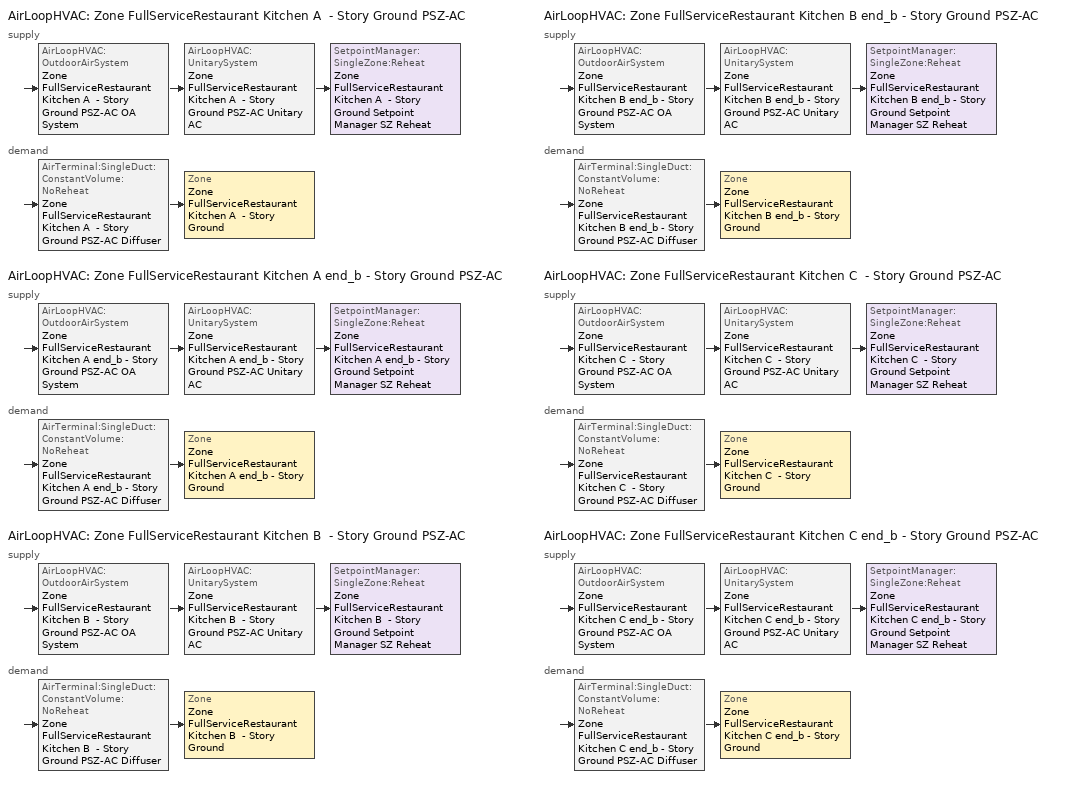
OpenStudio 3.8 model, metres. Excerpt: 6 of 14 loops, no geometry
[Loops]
AirLoopHVAC 'Zone FullServiceRestaurant Kitchen A  - Story Ground PSZ-AC'
 supply: AirLoopHVAC:OutdoorAirSystem 'Zone FullServiceRestaurant Kitchen A  - Story Ground PSZ-AC OA System' > AirLoopHVAC:UnitarySystem 'Zone FullServiceRestaurant Kitchen A  - Story Ground PSZ-AC Unitary AC' > SetpointManager:SingleZone:Reheat 'Zone FullServiceRestaurant Kitchen A  - Story Ground Setpoint Manager SZ Reheat'
 demand: AirTerminal:SingleDuct:ConstantVolume:NoReheat 'Zone FullServiceRestaurant Kitchen A  - Story Ground PSZ-AC Diffuser' > Zone 'Zone FullServiceRestaurant Kitchen A  - Story Ground'
AirLoopHVAC 'Zone FullServiceRestaurant Kitchen A end_b - Story Ground PSZ-AC'
 supply: AirLoopHVAC:OutdoorAirSystem 'Zone FullServiceRestaurant Kitchen A end_b - Story Ground PSZ-AC OA System' > AirLoopHVAC:UnitarySystem 'Zone FullServiceRestaurant Kitchen A end_b - Story Ground PSZ-AC Unitary AC' > SetpointManager:SingleZone:Reheat 'Zone FullServiceRestaurant Kitchen A end_b - Story Ground Setpoint Manager SZ Reheat'
 demand: AirTerminal:SingleDuct:ConstantVolume:NoReheat 'Zone FullServiceRestaurant Kitchen A end_b - Story Ground PSZ-AC Diffuser' > Zone 'Zone FullServiceRestaurant Kitchen A end_b - Story Ground'
AirLoopHVAC 'Zone FullServiceRestaurant Kitchen B  - Story Ground PSZ-AC'
 supply: AirLoopHVAC:OutdoorAirSystem 'Zone FullServiceRestaurant Kitchen B  - Story Ground PSZ-AC OA System' > AirLoopHVAC:UnitarySystem 'Zone FullServiceRestaurant Kitchen B  - Story Ground PSZ-AC Unitary AC' > SetpointManager:SingleZone:Reheat 'Zone FullServiceRestaurant Kitchen B  - Story Ground Setpoint Manager SZ Reheat'
 demand: AirTerminal:SingleDuct:ConstantVolume:NoReheat 'Zone FullServiceRestaurant Kitchen B  - Story Ground PSZ-AC Diffuser' > Zone 'Zone FullServiceRestaurant Kitchen B  - Story Ground'
AirLoopHVAC 'Zone FullServiceRestaurant Kitchen B end_b - Story Ground PSZ-AC'
 supply: AirLoopHVAC:OutdoorAirSystem 'Zone FullServiceRestaurant Kitchen B end_b - Story Ground PSZ-AC OA System' > AirLoopHVAC:UnitarySystem 'Zone FullServiceRestaurant Kitchen B end_b - Story Ground PSZ-AC Unitary AC' > SetpointManager:SingleZone:Reheat 'Zone FullServiceRestaurant Kitchen B end_b - Story Ground Setpoint Manager SZ Reheat'
 demand: AirTerminal:SingleDuct:ConstantVolume:NoReheat 'Zone FullServiceRestaurant Kitchen B end_b - Story Ground PSZ-AC Diffuser' > Zone 'Zone FullServiceRestaurant Kitchen B end_b - Story Ground'
AirLoopHVAC 'Zone FullServiceRestaurant Kitchen C  - Story Ground PSZ-AC'
 supply: AirLoopHVAC:OutdoorAirSystem 'Zone FullServiceRestaurant Kitchen C  - Story Ground PSZ-AC OA System' > AirLoopHVAC:UnitarySystem 'Zone FullServiceRestaurant Kitchen C  - Story Ground PSZ-AC Unitary AC' > SetpointManager:SingleZone:Reheat 'Zone FullServiceRestaurant Kitchen C  - Story Ground Setpoint Manager SZ Reheat'
 demand: AirTerminal:SingleDuct:ConstantVolume:NoReheat 'Zone FullServiceRestaurant Kitchen C  - Story Ground PSZ-AC Diffuser' > Zone 'Zone FullServiceRestaurant Kitchen C  - Story Ground'
AirLoopHVAC 'Zone FullServiceRestaurant Kitchen C end_b - Story Ground PSZ-AC'
 supply: AirLoopHVAC:OutdoorAirSystem 'Zone FullServiceRestaurant Kitchen C end_b - Story Ground PSZ-AC OA System' > AirLoopHVAC:UnitarySystem 'Zone FullServiceRestaurant Kitchen C end_b - Story Ground PSZ-AC Unitary AC' > SetpointManager:SingleZone:Reheat 'Zone FullServiceRestaurant Kitchen C end_b - Story Ground Setpoint Manager SZ Reheat'
 demand: AirTerminal:SingleDuct:ConstantVolume:NoReheat 'Zone FullServiceRestaurant Kitchen C end_b - Story Ground PSZ-AC Diffuser' > Zone 'Zone FullServiceRestaurant Kitchen C end_b - Story Ground'
[SizingPeriod:DesignDay] Daily Dry-Bulb Temperature Range {deltaC}=11.9; Barometric Pressure {Pa}=96035; Wind Speed {m/s}=4.6; Wind Direction {deg}=250; Rain Indicator=No; Snow Indicator=No; Day of Month=21; Day Type=SummerDesignDay; Daylight Saving Time Indicator=No; Humidity Condition Type=Wetbulb; Dry-Bulb Temperature Range Modifier Type=DefaultMultipliers; Solar Model Indicator=ASHRAETau; ASHRAE Clear Sky Optical Depth for Diffuse Irradiance=2.479
Name | Maximum Dry-Bulb Temperature {C} | Month | Wetbulb or DewPoint at Maximum Dry-Bulb {C} | ASHRAE Clear Sky Optical Depth for Beam Irradiance
Phoenix Deer Valley October .4% Condns DB=>MCWB 1 | 37.2 | 10 | 18.5 | 0.337
Phoenix Deer Valley September .4% Condns DB=>MCWB 1 | 41.1 | 9 | 20.5 | 0.348
[Sizing:Zone] Zone Cooling Design Supply Air Temperature Input Method=SupplyAirTemperature; Zone Cooling Design Supply Air Temperature {C}=12.7778; Zone Cooling Design Supply Air Temperature Difference {deltaC}=11.11; Zone Heating Design Supply Air Temperature Input Method=SupplyAirTemperature; Zone Heating Design Supply Air Temperature {C}=50; Zone Heating Design Supply Air Temperature Difference {deltaC}=11.11; Zone Cooling Design Supply Air Humidity Ratio {kg-H2O/kg-air}=0.0085; Zone Heating Design Supply Air Humidity Ratio {kg-H2O/kg-air}=0.008; Cooling Design Air Flow Method=DesignDay; Heating Design Air Flow Method=DesignDay; Account for Dedicated Outdoor Air System=No; Dedicated Outdoor Air System Control Strategy=NeutralSupplyAir; Dedicated Outdoor Air Low Setpoint Temperature for Design {C}=autosize; Dedicated Outdoor Air High Setpoint Temperature for Design {C}=autosize; Zone Load Sizing Method=Sensible Load Only No Latent Load; Zone Latent Cooling Design Supply Air Humidity Ratio Input Method=HumidityRatioDifference; Zone Cooling Design Supply Air Humidity Ratio Difference {kgWater/kgDryAir}=0.005; Zone Latent Heating Design Supply Air Humidity Ratio Input Method=HumidityRatioDifference; Zone Humidification Design Supply Air Humidity Ratio Difference {kgWater/kgDryAir}=0.005
Zone FullServiceRestaurant Kitchen A  - Story Ground; Zone FullServiceRestaurant Kitchen B  - Story Ground; Zone FullServiceRestaurant Kitchen C  - Story Ground; Zone FullServiceRestaurant Kitchen A end_b - Story Ground; Zone FullServiceRestaurant Kitchen B end_b - Story Ground; Zone FullServiceRestaurant Kitchen C end_b - Story Ground
[Zone equipment]
Zone FullServiceRestaurant Kitchen A  - Story Ground: Zone FullServiceRestaurant Kitchen A  - Story Ground Exhaust Fan, Zone FullServiceRestaurant Kitchen A  - Story Ground PSZ-AC Diffuser
Zone FullServiceRestaurant Kitchen B  - Story Ground: Zone FullServiceRestaurant Kitchen B  - Story Ground Exhaust Fan, Zone FullServiceRestaurant Kitchen B  - Story Ground PSZ-AC Diffuser
Zone FullServiceRestaurant Kitchen C  - Story Ground: Zone FullServiceRestaurant Kitchen C  - Story Ground Exhaust Fan, Zone FullServiceRestaurant Kitchen C  - Story Ground PSZ-AC Diffuser
Zone FullServiceRestaurant Kitchen A end_b - Story Ground: Zone FullServiceRestaurant Kitchen A end_b - Story Ground Exhaust Fan, Zone FullServiceRestaurant Kitchen A end_b - Story Ground PSZ-AC Diffuser
Zone FullServiceRestaurant Kitchen B end_b - Story Ground: Zone FullServiceRestaurant Kitchen B end_b - Story Ground Exhaust Fan, Zone FullServiceRestaurant Kitchen B end_b - Story Ground PSZ-AC Diffuser
Zone FullServiceRestaurant Kitchen C end_b - Story Ground: Zone FullServiceRestaurant Kitchen C end_b - Story Ground Exhaust Fan, Zone FullServiceRestaurant Kitchen C end_b - Story Ground PSZ-AC Diffuser
[Fan:ZoneExhaust] Availability Schedule=RestaurantSitDown Kitchen_Exhaust_SCH; Fan Total Efficiency=0.0660786; Pressure Rise {Pa}=124.544; Flow Fraction Schedule=RestaurantSitDown Kitchen_Exhaust_SCH; System Availability Manager Coupling Mode=Decoupled
Name | Maximum Flow Rate {m3/s} | Balanced Exhaust Fraction Schedule
Zone FullServiceRestaurant Kitchen A  - Story Ground Exhaust Fan; Zone FullServiceRestaurant Kitchen C  - Story Ground Exhaust Fan | 0.104501 | RestaurantSitDown Kitchen Exhaust Fan Balanced Exhaust Fraction Schedule
Zone FullServiceRestaurant Kitchen A end_b - Story Ground Exhaust Fan; Zone FullServiceRestaurant Kitchen C end_b - Story Ground Exhaust Fan | 0.0743317
Zone FullServiceRestaurant Kitchen B  - Story Ground Exhaust Fan | 0.712608 | RestaurantSitDown Kitchen Exhaust Fan Balanced Exhaust Fraction Schedule
Zone FullServiceRestaurant Kitchen B end_b - Story Ground Exhaust Fan | 0.506881
[EnergyManagementSystem:Program]
DamperStuckOverride_2: IF (DayOfYear >= 213) && (DayOfYear < 244); SET sch_fraction_oa_min_ems_Zone_FullServiceRestaurant_Dining_B_end_a___Story_Ground_PSZ_AC_OA_System_Controller = 0.0; SET sch_fraction_oa_max_ems_Zone_FullServiceRestaurant_Dining_B_end_a___Story_Ground_PSZ_AC_OA_System_Controller = 0.0; ELSE; SET sch_fraction_oa_min_ems_Zone_FullServiceRestaurant_Dining_B_end_a___Story_Ground_PSZ_AC_OA_System_Controller = Null; SET sch_fraction_oa_max_ems_Zone_FullServiceRestaurant_Dining_B_end_a___Story_Ground_PSZ_AC_OA_System_Controller = Null; ENDIF
DamperStuckOverride_3: IF (DayOfYear >= 213) && (DayOfYear < 244); SET sch_fraction_oa_min_ems_Zone_FullServiceRestaurant_Dining_B____Story_Ground_PSZ_AC_OA_System_Controller = 0.0; SET sch_fraction_oa_max_ems_Zone_FullServiceRestaurant_Dining_B____Story_Ground_PSZ_AC_OA_System_Controller = 0.0; ELSE; SET sch_fraction_oa_min_ems_Zone_FullServiceRestaurant_Dining_B____Story_Ground_PSZ_AC_OA_System_Controller = Null; SET sch_fraction_oa_max_ems_Zone_FullServiceRestaurant_Dining_B____Story_Ground_PSZ_AC_OA_System_Controller = Null; ENDIF
[EnergyManagementSystem:ProgramCallingManager]
Mains_Water_Prg_Mgr: BeginTimestepBeforePredictor; Mains_Water_Prg
DamperStuckOverrideCallMngr: AfterPredictorBeforeHVACManagers; DamperStuckOverride
DamperStuckOverrideCallMngr 1: AfterPredictorBeforeHVACManagers; DamperStuckOverride_1
DamperStuckOverrideCallMngr 2: AfterPredictorBeforeHVACManagers; DamperStuckOverride_2
DamperStuckOverrideCallMngr 3: AfterPredictorBeforeHVACManagers; DamperStuckOverride_3
[Refrigeration:WalkIn] Availability Schedule=Always On Discrete; Rated Total Heating Power {W}=0; Rated Circulation Fan Power {W}=0; Lighting Schedule=Always On; Defrost Control Type=TimeSchedule; Temperature Termination Defrost Fraction to Ice=0.7; Insulated Floor U-Value {W/m2-K}=0.207
Name | Rated Coil Cooling Capacity {W} | Operating Temperature {C} | Rated Cooling Source Temperature {C} | Rated Cooling Coil Fan Power {W} | Rated Total Lighting Power {W} | Defrost Type | Defrost Schedule | Defrost Drip-Down Schedule | Defrost Power {W} | Insulated Floor Surface Area {m2} | WalkIn Zone Boundary 1
Full Service Restaurant Cooler | 2256.65 | 2 | -3.88889 | 200 | 100 | OffCycle | Refrigeration Defrost Schedule | Refrigeration Dripdown Schedule | 0 | 9.290304 | Refrigeration Walk In Zone Boundary 1
Full Service Restaurant Freezer | 1670.51 | -23 | -28.3333 | 180 | 80 | Electric | Refrigeration Defrost Schedule 1 | Refrigeration Dripdown Schedule 1 | 2000 | 7.43224 | Refrigeration Walk In Zone Boundary 2
[Refrigeration:WalkIn:ZoneBoundary] Zone=Zone FullServiceRestaurant Kitchen B  - Story Ground; Total Insulated Surface Area Facing Zone {m2}=43.4; Insulated Surface U-Value Facing Zone {W/m2-K}=0.235; Area of Stocking Doors Facing Zone {m2}=2; Height of Stocking Doors Facing Zone {m}=2; Stocking Door Opening Schedule Name Facing Zone=door_wi_sched; Stocking Door Opening Protection Type Facing Zone=None
Refrigeration Walk In Zone Boundary 1; Refrigeration Walk In Zone Boundary 2
[Refrigeration:System] Minimum Condensing Temperature {C}=21; Refrigeration System Working Fluid Type=R404a; Suction Temperature Control Type=ConstantSuctionTemperature
Name | Refrigeration Condenser
Medium Temperature | Refrigeration Condenser Air Cooled 1
Low Temperature | Refrigeration Condenser Air Cooled 2
[Refrigeration:Compressor] Rated Return Gas Temperature {C}=18.3; Rated Subcooling {deltaC}=0
Name | Refrigeration Compressor Power Curve | Refrigeration Compressor Capacity Curve
Refrigeration Compressor 1 | MT_compressor_power_smallandold | MT_compressor_capacity_smallandold
Refrigeration Compressor 2 | LT_compressor_power_smallandold | LT_compressor_capacity_smallandold
[Refrigeration:Condenser:AirCooled] Rated Subcooling Temperature Difference {deltaC}=0; Condenser Fan Speed Control Type=VariableSpeed; Minimum Fan Air Flow Ratio=0
Name | Rated Effective Total Heat Rejection Rate Curve | Rated Fan Power {W}
Refrigeration Condenser Air Cooled 1 | Condenser Heat Rejection Function of Temperature | 96.7135
Refrigeration Condenser Air Cooled 2 | Condenser Heat Rejection Function of Temperature 1 | 71.5931
[AirLoopHVAC] Design Return Air Flow Fraction of Supply Air Flow=1
Name | Availability Schedule | Design Supply Air Flow Rate {m3/s}
Zone FullServiceRestaurant Kitchen A  - Story Ground PSZ-AC | Zone FullServiceRestaurant Kitchen A  - Story Ground PSZ-AC_constant_night_fan_schedule | 0.534938
Zone FullServiceRestaurant Kitchen A end_b - Story Ground PSZ-AC | Zone FullServiceRestaurant Kitchen A end_b - Story Ground PSZ-AC_constant_night_fan_schedule | 0.489282
Zone FullServiceRestaurant Kitchen B  - Story Ground PSZ-AC | Zone FullServiceRestaurant Kitchen B  - Story Ground PSZ-AC_constant_night_fan_schedule | 1.03314
Zone FullServiceRestaurant Kitchen B end_b - Story Ground PSZ-AC | Zone FullServiceRestaurant Kitchen B end_b - Story Ground PSZ-AC_constant_night_fan_schedule | 1.25524
Zone FullServiceRestaurant Kitchen C  - Story Ground PSZ-AC | Zone FullServiceRestaurant Kitchen C  - Story Ground PSZ-AC_constant_night_fan_schedule | 0.552336
Zone FullServiceRestaurant Kitchen C end_b - Story Ground PSZ-AC | Zone FullServiceRestaurant Kitchen C end_b - Story Ground PSZ-AC_constant_night_fan_schedule | 0.511105
[Sizing:System] Type of Load to Size On=Sensible; Central Heating Maximum System Air Flow Ratio=1; Preheat Design Temperature {C}=7.22222; Preheat Design Humidity Ratio {kg-H2O/kg-Air}=0.008; Precool Design Temperature {C}=12.7778; Precool Design Humidity Ratio {kg-H2O/kg-Air}=0.008; Central Cooling Design Supply Air Temperature {C}=12.7778; Central Heating Design Supply Air Temperature {C}=50; Sizing Option=Coincident; 100% Outdoor Air in Cooling=No; 100% Outdoor Air in Heating=No; Central Cooling Design Supply Air Humidity Ratio {kg-H2O/kg-Air}=0.0085; Central Heating Design Supply Air Humidity Ratio {kg-H2O/kg-Air}=0.008; Cooling Design Air Flow Method=DesignDay; Heating Design Air Flow Method=DesignDay; System Outdoor Air Method=ZoneSum; Zone Maximum Outdoor Air Fraction=1; Cooling Supply Air Flow Rate Per Floor Area {m3/s-m2}=0.00996765; Cooling Fraction of Autosized Cooling Supply Air Flow Rate=1; Cooling Supply Air Flow Rate Per Unit Cooling Capacity {m3/s-W}=3.94755e-05; Heating Supply Air Flow Rate Per Floor Area {m3/s-m2}=0.00996765; Heating Fraction of Autosized Heating Supply Air Flow Rate=1; Heating Fraction of Autosized Cooling Supply Air Flow Rate=1; Heating Supply Air Flow Rate Per Unit Heating Capacity {m3/s-W}=3.15882e-05; Cooling Design Capacity Method=CoolingDesignCapacity; Cooling Design Capacity Per Floor Area {W/m2}=234.7; Fraction of Autosized Cooling Design Capacity=1; Heating Design Capacity Method=HeatingDesignCapacity; Heating Design Capacity Per Floor Area {W/m2}=157; Fraction of Autosized Heating Design Capacity=1; Central Cooling Capacity Control Method=OnOff; Occupant Diversity=1
Name | Design Outdoor Air Flow Rate {m3/s} | Cooling Design Capacity {W} | Heating Design Capacity {W}
Zone FullServiceRestaurant Kitchen A  - Story Ground PSZ-AC | 0.534938 | 6995.12 | 3798.52
Zone FullServiceRestaurant Kitchen A end_b - Story Ground PSZ-AC | 0.489282 | 6104.18 | 2701.9
Zone FullServiceRestaurant Kitchen B  - Story Ground PSZ-AC | 1.03314 | 20554.07 | 25902.78
Zone FullServiceRestaurant Kitchen B end_b - Story Ground PSZ-AC | 1.25524 | 20993.3 | 18424.74
Zone FullServiceRestaurant Kitchen C  - Story Ground PSZ-AC | 0.552336 | 7142.07 | 3798.52
Zone FullServiceRestaurant Kitchen C end_b - Story Ground PSZ-AC | 0.511105 | 6282.14 | 2701.9
[SetpointManager:SingleZone:Reheat] Minimum Supply Air Temperature {C}=12.7778; Maximum Supply Air Temperature {C}=50
Name | Control Zone | Setpoint Node or NodeList
Zone FullServiceRestaurant Kitchen A  - Story Ground Setpoint Manager SZ Reheat | Zone FullServiceRestaurant Kitchen A  - Story Ground | Zone FullServiceRestaurant Kitchen A  - Story Ground PSZ-AC Supply Outlet Node
Zone FullServiceRestaurant Kitchen A end_b - Story Ground Setpoint Manager SZ Reheat | Zone FullServiceRestaurant Kitchen A end_b - Story Ground | Zone FullServiceRestaurant Kitchen A end_b - Story Ground PSZ-AC Supply Outlet Node
Zone FullServiceRestaurant Kitchen B  - Story Ground Setpoint Manager SZ Reheat | Zone FullServiceRestaurant Kitchen B  - Story Ground | Zone FullServiceRestaurant Kitchen B  - Story Ground PSZ-AC Supply Outlet Node
Zone FullServiceRestaurant Kitchen B end_b - Story Ground Setpoint Manager SZ Reheat | Zone FullServiceRestaurant Kitchen B end_b - Story Ground | Zone FullServiceRestaurant Kitchen B end_b - Story Ground PSZ-AC Supply Outlet Node
Zone FullServiceRestaurant Kitchen C  - Story Ground Setpoint Manager SZ Reheat | Zone FullServiceRestaurant Kitchen C  - Story Ground | Zone FullServiceRestaurant Kitchen C  - Story Ground PSZ-AC Supply Outlet Node
Zone FullServiceRestaurant Kitchen C end_b - Story Ground Setpoint Manager SZ Reheat | Zone FullServiceRestaurant Kitchen C end_b - Story Ground | Zone FullServiceRestaurant Kitchen C end_b - Story Ground PSZ-AC Supply Outlet Node
[Coil:Heating:Electric] Efficiency=1
Name | Availability Schedule | Nominal Capacity {W}
Zone FullServiceRestaurant Kitchen A  - Story Ground PSZ-AC Electric Htg Coil | Always On Discrete | 19791
Zone FullServiceRestaurant Kitchen A  - Story Ground PSZ-AC No Heat; Zone FullServiceRestaurant Kitchen A end_b - Story Ground PSZ-AC No Heat; Zone FullServiceRestaurant Kitchen B  - Story Ground PSZ-AC No Heat; Zone FullServiceRestaurant Kitchen B end_b - Story Ground PSZ-AC No Heat; Zone FullServiceRestaurant Kitchen C  - Story Ground PSZ-AC No Heat; Zone FullServiceRestaurant Kitchen C end_b - Story Ground PSZ-AC No Heat | Always Off Discrete | 0
Zone FullServiceRestaurant Kitchen A end_b - Story Ground PSZ-AC Electric Htg Coil | Always On Discrete | 17820.4
Zone FullServiceRestaurant Kitchen B  - Story Ground PSZ-AC Electric Htg Coil | Always On Discrete | 44988.8
Zone FullServiceRestaurant Kitchen B end_b - Story Ground PSZ-AC Electric Htg Coil | Always On Discrete | 49906
Zone FullServiceRestaurant Kitchen C  - Story Ground PSZ-AC Electric Htg Coil | Always On Discrete | 20389.6
Zone FullServiceRestaurant Kitchen C end_b - Story Ground PSZ-AC Electric Htg Coil | Always On Discrete | 18571.3
[Coil:Cooling:DX:SingleSpeed] Availability Schedule=Always On Discrete; Rated Evaporator Fan Power Per Volume Flow Rate 2017 {W/(m3/s)}=773.3; Rated Evaporator Fan Power Per Volume Flow Rate 2023 {W/(m3/s)}=934.4; Total Cooling Capacity Function of Temperature Curve=DOE Ref DX Clg Coil Cool-Cap-fT; Total Cooling Capacity Function of Flow Fraction Curve=DOE Ref DX Clg Coil Cool-CAP-fFlow; Energy Input Ratio Function of Temperature Curve=DOE Ref DX Clg Coil Cool-EIR-fT; Energy Input Ratio Function of Flow Fraction Curve=DOE Ref DX Clg Coil Cool-EIR-fFlow; Part Load Fraction Correlation Curve=DOE Ref DX Clg Coil Cool-PLF-fPLR; Minimum Outdoor Dry-Bulb Temperature for Compressor Operation {C}=-25; Nominal Time for Condensate Removal to Begin {s}=0; Ratio of Initial Moisture Evaporation Rate and Steady State Latent Capacity=0; Maximum Cycling Rate {cycles/hr}=0; Latent Capacity Time Constant {s}=0; Condenser Type=AirCooled; Evaporative Condenser Effectiveness=0.9; Evaporative Condenser Air Flow Rate {m3/s}=autosize; Evaporative Condenser Pump Rated Power Consumption {W}=autosize; Crankcase Heater Capacity {W}=0; Maximum Outdoor Dry-Bulb Temperature for Crankcase Heater Operation {C}=10; Basin Heater Capacity {W/K}=0; Basin Heater Setpoint Temperature {C}=2
Name | Rated Total Cooling Capacity {W} | Rated Sensible Heat Ratio | Rated COP {W/W} | Rated Air Flow Rate {m3/s}
Zone FullServiceRestaurant Kitchen A  - Story Ground PSZ-AC 1spd DX AC Clg Coil 37kBtu/hr 9.7SEER | 10246.1 | 0.793744 | 3.14722 | 0.534938
Zone FullServiceRestaurant Kitchen A end_b - Story Ground PSZ-AC 1spd DX AC Clg Coil 29kBtu/hr 9.7SEER | 9198.58 | 0.800721 | 3.14722 | 0.489282
Zone FullServiceRestaurant Kitchen B  - Story Ground PSZ-AC 1spd DX AC Clg Coil 205kBtu/hr 8.5EER | 25655.4 | 0.701083 | 2.96645 | 1.03314
Zone FullServiceRestaurant Kitchen B end_b - Story Ground PSZ-AC 1spd DX AC Clg Coil 171kBtu/hr 8.5EER | 27367.6 | 0.744141 | 2.96645 | 1.25524
Zone FullServiceRestaurant Kitchen C  - Story Ground PSZ-AC 1spd DX AC Clg Coil 37kBtu/hr 9.7SEER | 10428 | 0.800355 | 3.14722 | 0.552336
Zone FullServiceRestaurant Kitchen C end_b - Story Ground PSZ-AC 1spd DX AC Clg Coil 30kBtu/hr 9.7SEER | 9437.15 | 0.800611 | 3.14722 | 0.511105
[Fan:OnOff] Availability Schedule=Always On Discrete; Pressure Rise {Pa}=622.722; Motor In Airstream Fraction=1
Name | Fan Total Efficiency | Maximum Flow Rate {m3/s} | Motor Efficiency | Fan Power Ratio Function of Speed Ratio Curve | Fan Efficiency Ratio Function of Speed Ratio Curve
Zone FullServiceRestaurant Kitchen A  - Story Ground PSZ-AC Fan | 0.53625 | 0.534938 | 0.825 | Fan On Off Power Curve 6 | Fan On Off Efficiency Curve 6
Zone FullServiceRestaurant Kitchen A end_b - Story Ground PSZ-AC Fan | 0.53625 | 0.489282 | 0.825 | Fan On Off Power Curve 7 | Fan On Off Efficiency Curve 7
Zone FullServiceRestaurant Kitchen B  - Story Ground PSZ-AC Fan | 0.56875 | 1.03314 | 0.875 | Fan On Off Power Curve 8 | Fan On Off Efficiency Curve 8
Zone FullServiceRestaurant Kitchen B end_b - Story Ground PSZ-AC Fan | 0.56875 | 1.25524 | 0.875 | Fan On Off Power Curve 9 | Fan On Off Efficiency Curve 9
Zone FullServiceRestaurant Kitchen C  - Story Ground PSZ-AC Fan | 0.53625 | 0.552336 | 0.825 | Fan On Off Power Curve 10 | Fan On Off Efficiency Curve 10
Zone FullServiceRestaurant Kitchen C end_b - Story Ground PSZ-AC Fan | 0.53625 | 0.511105 | 0.825 | Fan On Off Power Curve 11 | Fan On Off Efficiency Curve 11
[AirLoopHVAC:UnitarySystem] Control Type=Load; Dehumidification Control Type=None; Availability Schedule=Always On Discrete; Fan Placement=DrawThrough; DX Heating Coil Sizing Ratio=1; Use DOAS DX Cooling Coil=No; DOAS DX Cooling Coil Leaving Minimum Air Temperature {C}=2; Latent Load Control=SensibleOnlyLoadControl; Supply Air Flow Rate Method During Cooling Operation=SupplyAirFlowRate; Supply Air Flow Rate Method During Heating Operation=SupplyAirFlowRate; Supply Air Flow Rate Method When No Cooling or Heating is Required=None; No Load Supply Air Flow Rate Control Set To Low Speed=Yes; Maximum Supply Air Temperature {C}=50; Maximum Outdoor Dry-Bulb Temperature for Supplemental Heater Operation {C}=21; Ancilliary On-Cycle Electric Power {W}=0; Ancilliary Off-Cycle Electric Power {W}=0
Name | Controlling Zone or Thermostat Location | Supply Fan | Supply Air Fan Operating Mode Schedule | Heating Coil | Cooling Coil | Supplemental Heating Coil | Supply Air Flow Rate During Cooling Operation {m3/s} | Supply Air Flow Rate During Heating Operation {m3/s}
Zone FullServiceRestaurant Kitchen A  - Story Ground PSZ-AC Unitary AC | Zone FullServiceRestaurant Kitchen A  - Story Ground | Zone FullServiceRestaurant Kitchen A  - Story Ground PSZ-AC Fan | Zone FullServiceRestaurant Kitchen A  - Story Ground PSZ-AC_constant_night_fan_schedule | Zone FullServiceRestaurant Kitchen A  - Story Ground PSZ-AC Electric Htg Coil | Zone FullServiceRestaurant Kitchen A  - Story Ground PSZ-AC 1spd DX AC Clg Coil 37kBtu/hr 9.7SEER | Zone FullServiceRestaurant Kitchen A  - Story Ground PSZ-AC No Heat | 0.534938 | 0.534938
Zone FullServiceRestaurant Kitchen A end_b - Story Ground PSZ-AC Unitary AC | Zone FullServiceRestaurant Kitchen A end_b - Story Ground | Zone FullServiceRestaurant Kitchen A end_b - Story Ground PSZ-AC Fan | Zone FullServiceRestaurant Kitchen A end_b - Story Ground PSZ-AC_constant_night_fan_schedule | Zone FullServiceRestaurant Kitchen A end_b - Story Ground PSZ-AC Electric Htg Coil | Zone FullServiceRestaurant Kitchen A end_b - Story Ground PSZ-AC 1spd DX AC Clg Coil 29kBtu/hr 9.7SEER | Zone FullServiceRestaurant Kitchen A end_b - Story Ground PSZ-AC No Heat | 0.489282 | 0.489282
Zone FullServiceRestaurant Kitchen B  - Story Ground PSZ-AC Unitary AC | Zone FullServiceRestaurant Kitchen B  - Story Ground | Zone FullServiceRestaurant Kitchen B  - Story Ground PSZ-AC Fan | Zone FullServiceRestaurant Kitchen B  - Story Ground PSZ-AC_constant_night_fan_schedule | Zone FullServiceRestaurant Kitchen B  - Story Ground PSZ-AC Electric Htg Coil | Zone FullServiceRestaurant Kitchen B  - Story Ground PSZ-AC 1spd DX AC Clg Coil 205kBtu/hr 8.5EER | Zone FullServiceRestaurant Kitchen B  - Story Ground PSZ-AC No Heat | 1.03314 | 1.03314
Zone FullServiceRestaurant Kitchen B end_b - Story Ground PSZ-AC Unitary AC | Zone FullServiceRestaurant Kitchen B end_b - Story Ground | Zone FullServiceRestaurant Kitchen B end_b - Story Ground PSZ-AC Fan | Zone FullServiceRestaurant Kitchen B end_b - Story Ground PSZ-AC_constant_night_fan_schedule | Zone FullServiceRestaurant Kitchen B end_b - Story Ground PSZ-AC Electric Htg Coil | Zone FullServiceRestaurant Kitchen B end_b - Story Ground PSZ-AC 1spd DX AC Clg Coil 171kBtu/hr 8.5EER | Zone FullServiceRestaurant Kitchen B end_b - Story Ground PSZ-AC No Heat | 1.25524 | 1.25524
Zone FullServiceRestaurant Kitchen C  - Story Ground PSZ-AC Unitary AC | Zone FullServiceRestaurant Kitchen C  - Story Ground | Zone FullServiceRestaurant Kitchen C  - Story Ground PSZ-AC Fan | Zone FullServiceRestaurant Kitchen C  - Story Ground PSZ-AC_constant_night_fan_schedule | Zone FullServiceRestaurant Kitchen C  - Story Ground PSZ-AC Electric Htg Coil | Zone FullServiceRestaurant Kitchen C  - Story Ground PSZ-AC 1spd DX AC Clg Coil 37kBtu/hr 9.7SEER | Zone FullServiceRestaurant Kitchen C  - Story Ground PSZ-AC No Heat | 0.552336 | 0.552336
Zone FullServiceRestaurant Kitchen C end_b - Story Ground PSZ-AC Unitary AC | Zone FullServiceRestaurant Kitchen C end_b - Story Ground | Zone FullServiceRestaurant Kitchen C end_b - Story Ground PSZ-AC Fan | Zone FullServiceRestaurant Kitchen C end_b - Story Ground PSZ-AC_constant_night_fan_schedule | Zone FullServiceRestaurant Kitchen C end_b - Story Ground PSZ-AC Electric Htg Coil | Zone FullServiceRestaurant Kitchen C end_b - Story Ground PSZ-AC 1spd DX AC Clg Coil 30kBtu/hr 9.7SEER | Zone FullServiceRestaurant Kitchen C end_b - Story Ground PSZ-AC No Heat | 0.511105 | 0.511105
[Controller:OutdoorAir] Economizer Control Action Type=ModulateFlow; Lockout Type=LockoutWithCompressor; Minimum Limit Type=FixedMinimum; High Humidity Control=No; Heat Recovery Bypass Control Type=BypassWhenWithinEconomizerLimits; Economizer Operation Staging=InterlockedWithMechanicalCooling
Name | Minimum Outdoor Air Flow Rate {m3/s} | Maximum Outdoor Air Flow Rate {m3/s} | Economizer Control Type | Economizer Maximum Limit Dry-Bulb Temperature {C} | Economizer Maximum Limit Enthalpy {J/kg} | Minimum Outdoor Air Schedule | Controller Mechanical Ventilation | Minimum Fraction of Outdoor Air Schedule | Maximum Fraction of Outdoor Air Schedule
Zone FullServiceRestaurant Kitchen A  - Story Ground PSZ-AC OA System Controller | 0.0701648 | 0.534938 | NoEconomizer | 28 | 64000 | Zone FullServiceRestaurant Kitchen A  - Story Ground PSZ-AC_night_ventcycle_schedule | Controller Mechanical Ventilation 7
Zone FullServiceRestaurant Kitchen A end_b - Story Ground PSZ-AC OA System Controller | 0.0499084 | 0.489282 | NoEconomizer | 28 | 64000 | Zone FullServiceRestaurant Kitchen A end_b - Story Ground PSZ-AC_night_ventcycle_schedule | Controller Mechanical Ventilation 8
Zone FullServiceRestaurant Kitchen B  - Story Ground PSZ-AC OA System Controller | 0.478466 | 1.03314 | FixedDryBulb | 23.8889 |  | Zone FullServiceRestaurant Kitchen B  - Story Ground PSZ-AC_night_ventcycle_schedule | Controller Mechanical Ventilation 9 | FRAC_OA_MIN_ems_Zone_FullServiceRestaurant_Kitchen_B____Story_Ground_PSZ_AC_OA_System_Controller | FRAC_OA_MAX_ems_Zone_FullServiceRestaurant_Kitchen_B____Story_Ground_PSZ_AC_OA_System_Controller
Zone FullServiceRestaurant Kitchen B end_b - Story Ground PSZ-AC OA System Controller | 0.340334 | 1.25524 | FixedDryBulb | 23.8889 |  | Zone FullServiceRestaurant Kitchen B end_b - Story Ground PSZ-AC_night_ventcycle_schedule | Controller Mechanical Ventilation 10 | FRAC_OA_MIN_ems_Zone_FullServiceRestaurant_Kitchen_B_end_b___Story_Ground_PSZ_AC_OA_System_Controller | FRAC_OA_MAX_ems_Zone_FullServiceRestaurant_Kitchen_B_end_b___Story_Ground_PSZ_AC_OA_System_Controller
Zone FullServiceRestaurant Kitchen C  - Story Ground PSZ-AC OA System Controller | 0.0701648 | 0.552336 | NoEconomizer | 28 | 64000 | Zone FullServiceRestaurant Kitchen C  - Story Ground PSZ-AC_night_ventcycle_schedule | Controller Mechanical Ventilation 11
Zone FullServiceRestaurant Kitchen C end_b - Story Ground PSZ-AC OA System Controller | 0.0499084 | 0.511105 | NoEconomizer | 28 | 64000 | Zone FullServiceRestaurant Kitchen C end_b - Story Ground PSZ-AC_night_ventcycle_schedule | Controller Mechanical Ventilation 12
[Controller:MechanicalVentilation] Availability Schedule=Always On Discrete
Controller Mechanical Ventilation 7; Controller Mechanical Ventilation 8; Controller Mechanical Ventilation 9; Controller Mechanical Ventilation 10; Controller Mechanical Ventilation 11; Controller Mechanical Ventilation 12
[AirLoopHVAC:OutdoorAirSystem]
Name | Controller
Zone FullServiceRestaurant Kitchen A  - Story Ground PSZ-AC OA System | Zone FullServiceRestaurant Kitchen A  - Story Ground PSZ-AC OA System Controller
Zone FullServiceRestaurant Kitchen A end_b - Story Ground PSZ-AC OA System | Zone FullServiceRestaurant Kitchen A end_b - Story Ground PSZ-AC OA System Controller
Zone FullServiceRestaurant Kitchen B  - Story Ground PSZ-AC OA System | Zone FullServiceRestaurant Kitchen B  - Story Ground PSZ-AC OA System Controller
Zone FullServiceRestaurant Kitchen B end_b - Story Ground PSZ-AC OA System | Zone FullServiceRestaurant Kitchen B end_b - Story Ground PSZ-AC OA System Controller
Zone FullServiceRestaurant Kitchen C  - Story Ground PSZ-AC OA System | Zone FullServiceRestaurant Kitchen C  - Story Ground PSZ-AC OA System Controller
Zone FullServiceRestaurant Kitchen C end_b - Story Ground PSZ-AC OA System | Zone FullServiceRestaurant Kitchen C end_b - Story Ground PSZ-AC OA System Controller
[AvailabilityManager:NightCycle] Applicability Schedule=Always On Discrete; Control Type=CycleOnAny; Thermostat Tolerance {deltaC}=1; Cycling Run Time {s}=1800
Availability Manager Night Cycle 1; Availability Manager Night Cycle 2; Availability Manager Night Cycle 3; Availability Manager Night Cycle 4; Availability Manager Night Cycle 5; Availability Manager Night Cycle 6; Availability Manager Night Cycle 7; Availability Manager Night Cycle 8; Availability Manager Night Cycle 9; Availability Manager Night Cycle 10; Availability Manager Night Cycle 11; Availability Manager Night Cycle 12
[AirTerminal:SingleDuct:ConstantVolume:NoReheat] Availability Schedule=Always On Discrete
Name | Maximum Air Flow Rate {m3/s}
Zone FullServiceRestaurant Kitchen A  - Story Ground PSZ-AC Diffuser | 0.534938
Zone FullServiceRestaurant Kitchen A end_b - Story Ground PSZ-AC Diffuser | 0.489282
Zone FullServiceRestaurant Kitchen B  - Story Ground PSZ-AC Diffuser | 1.03314
Zone FullServiceRestaurant Kitchen B end_b - Story Ground PSZ-AC Diffuser | 1.25524
Zone FullServiceRestaurant Kitchen C  - Story Ground PSZ-AC Diffuser | 0.552336
Zone FullServiceRestaurant Kitchen C end_b - Story Ground PSZ-AC Diffuser | 0.511105
[Schedule:Ruleset]
Name | Default Day Schedule | Summer Design Day Schedule | Winter Design Day Schedule
RestaurantSitDown Kitchen_Exhaust_SCH | RestaurantSitDown Kitchen_Exhaust_SCH Default | RestaurantSitDown Kitchen_Exhaust_SCH Summer Design Day | RestaurantSitDown Kitchen_Exhaust_SCH Winter Design Day
RestaurantSitDown Kitchen Exhaust Fan Balanced Exhaust Fraction Schedule | RestaurantSitDown Kitchen Exhaust Fan Balanced Exhaust Fraction Schedule Default | RestaurantSitDown Kitchen Exhaust Fan Balanced Exhaust Fraction Schedule Summer Design Day | RestaurantSitDown Kitchen Exhaust Fan Balanced Exhaust Fraction Schedule Winter Design Day
Always On | Always On Default
door_wi_sched | door_wi_sched Default
Refrigeration Defrost Schedule | Refrigeration Defrost Schedule Default - Full Service Restaurant Cooler
Refrigeration Dripdown Schedule | Refrigeration Dripdown Schedule Default - Full Service Restaurant Cooler
Refrigeration Defrost Schedule 1 | Refrigeration Defrost Schedule Default - Full Service Restaurant Freezer
Refrigeration Dripdown Schedule 1 | Refrigeration Dripdown Schedule Default - Full Service Restaurant Freezer
[Schedule:Day]
RestaurantSitDown Kitchen_Exhaust_SCH Default: Average, 2, 15, 0, 15, 15, 1, 24, 0, 0
RestaurantSitDown Kitchen_Exhaust_SCH Winter Design Day; RestaurantSitDown Kitchen_Exhaust_SCH Summer Design Day: 5, 0, 0, 24, 0, 1
RestaurantSitDown Kitchen_Exhaust_SCH Default|WntrDsn|SmrDsn|Sun|Wkdy Day; autogen Schedule Rule 11 1_day_sch: Average, 5, 0, 0, 24, 0, 1
RestaurantSitDown Kitchen Exhaust Fan Balanced Exhaust Fraction Schedule Default: Average, 2, 15, 0, 16, 15, 0.93371, 24, 0, 0
RestaurantSitDown Kitchen Exhaust Fan Balanced Exhaust Fraction Schedule Winter Design Day; RestaurantSitDown Kitchen Exhaust Fan Balanced Exhaust Fraction Schedule Summer Design Day: 1, 0, 0.93371, 5, 0, 0, 24, 0, 0.93371
RestaurantSitDown Kitchen Exhaust Fan Balanced Exhaust Fraction Schedule Default|WntrDsn|SmrDsn|Sun|Wkdy Day; autogen Schedule Rule 12 1_day_sch: Average, 1, 0, 0.93371, 5, 0, 0, 24, 0, 0.93371
Always On Default: 24, 0, 1
door_wi_sched Default: 6, 0, 0, 22, 0, 0.0625, 24, 0, 0
Refrigeration Defrost Schedule Default - Full Service Restaurant Cooler; Refrigeration Dripdown Schedule Default - Full Service Restaurant Cooler: 0, 59, 0, 24, 0, 0
Refrigeration Defrost Schedule Default - Full Service Restaurant Freezer; Refrigeration Dripdown Schedule Default - Full Service Restaurant Freezer: 0, 45, 0, 24, 0, 0
[Schedule:Rule] Apply Sunday=Yes; Apply Monday=Yes; Apply Tuesday=Yes; Apply Wednesday=Yes; Apply Thursday=Yes; Apply Friday=Yes
Name | Schedule Ruleset | Rule Order | Day Schedule | Date Specification Type | Start Month | Start Day | End Month | End Day | Apply Saturday | Specific Month 1 | Specific Day 1 | Specific Month 2 | Specific Day 2 | Specific Month 3 | Specific Day 3 | Specific Month 4 | Specific Day 4 | Specific Month 5 | Specific Day 5 | Specific Month 6 | Specific Day 6 | Specific Month 7 | Specific Day 7 | Specific Month 8 | Specific Day 8 | Specific Month 9 | Specific Day 9 | Specific Month 10 | Specific Day 10 | Specific Month 11 | Specific Day 11 | Specific Month 12 | Specific Day 12 | Specific Month 13 | Specific Day 13 | Specific Month 14 | Specific Day 14 | Specific Month 15 | Specific Day 15 | Specific Month 16 | Specific Day 16 | Specific Month 17 | Specific Day 17 | Specific Month 18 | Specific Day 18 | Specific Month 19 | Specific Day 19 | Specific Month 20 | Specific Day 20 | Specific Month 21 | Specific Day 21 | Specific Month 22 | Specific Day 22 | Specific Month 23 | Specific Day 23 | Specific Month 24 | Specific Day 24 | Specific Month 25 | Specific Day 25 | Specific Month 26 | Specific Day 26 | Specific Month 27 | Specific Day 27 | Specific Month 28 | Specific Day 28 | Specific Month 29 | Specific Day 29 | Specific Month 30 | Specific Day 30 | Specific Month 31 | Specific Day 31 | Specific Month 32 | Specific Day 32 | Specific Month 33 | Specific Day 33 | Specific Month 34 | Specific Day 34 | Specific Month 35 | Specific Day 35 | Specific Month 36 | Specific Day 36 | Specific Month 37 | Specific Day 37 | Specific Month 38 | Specific Day 38 | Specific Month 39 | Specific Day 39 | Specific Month 40 | Specific Day 40 | Specific Month 41 | Specific Day 41 | Specific Month 42 | Specific Day 42 | Specific Month 43 | Specific Day 43 | Specific Month 44 | Specific Day 44 | Specific Month 45 | Specific Day 45 | Specific Month 46 | Specific Day 46 | Specific Month 47 | Specific Day 47 | Specific Month 48 | Specific Day 48 | Specific Month 49 | Specific Day 49 | Specific Month 50 | Specific Day 50 | Specific Month 51 | Specific Day 51 | Specific Month 52 | Specific Day 52
Schedule Rule 11 | RestaurantSitDown Kitchen_Exhaust_SCH | 0 | RestaurantSitDown Kitchen_Exhaust_SCH Default|WntrDsn|SmrDsn|Sun|Wkdy Day | DateRange | 1 | 1 | 12 | 31
Schedule Rule 12 | RestaurantSitDown Kitchen Exhaust Fan Balanced Exhaust Fraction Schedule | 0 | RestaurantSitDown Kitchen Exhaust Fan Balanced Exhaust Fraction Schedule Default|WntrDsn|SmrDsn|Sun|Wkdy Day | DateRange | 1 | 1 | 12 | 31
autogen Schedule Rule 12 1 | RestaurantSitDown Kitchen Exhaust Fan Balanced Exhaust Fraction Schedule | 1 | autogen Schedule Rule 12 1_day_sch | SpecificDates |  |  |  |  | Yes | 1 | 7 | 1 | 14 | 1 | 21 | 1 | 28 | 2 | 4 | 2 | 11 | 2 | 18 | 2 | 25 | 3 | 4 | 3 | 11 | 3 | 18 | 3 | 25 | 4 | 1 | 4 | 8 | 4 | 15 | 4 | 22 | 4 | 29 | 5 | 6 | 5 | 13 | 5 | 20 | 5 | 27 | 6 | 3 | 6 | 10 | 6 | 17 | 6 | 24 | 7 | 1 | 7 | 8 | 7 | 15 | 7 | 22 | 7 | 29 | 8 | 5 | 8 | 12 | 8 | 19 | 8 | 26 | 9 | 2 | 9 | 9 | 9 | 16 | 9 | 23 | 9 | 30 | 10 | 7 | 10 | 14 | 10 | 21 | 10 | 28 | 11 | 4 | 11 | 11 | 11 | 18 | 11 | 25 | 12 | 2 | 12 | 9 | 12 | 16 | 12 | 23 | 12 | 30
autogen Schedule Rule 11 1 | RestaurantSitDown Kitchen_Exhaust_SCH | 1 | autogen Schedule Rule 11 1_day_sch | SpecificDates |  |  |  |  | Yes | 1 | 7 | 1 | 14 | 1 | 21 | 1 | 28 | 2 | 4 | 2 | 11 | 2 | 18 | 2 | 25 | 3 | 4 | 3 | 11 | 3 | 18 | 3 | 25 | 4 | 1 | 4 | 8 | 4 | 15 | 4 | 22 | 4 | 29 | 5 | 6 | 5 | 13 | 5 | 20 | 5 | 27 | 6 | 3 | 6 | 10 | 6 | 17 | 6 | 24 | 7 | 1 | 7 | 8 | 7 | 15 | 7 | 22 | 7 | 29 | 8 | 5 | 8 | 12 | 8 | 19 | 8 | 26 | 9 | 2 | 9 | 9 | 9 | 16 | 9 | 23 | 9 | 30 | 10 | 7 | 10 | 14 | 10 | 21 | 10 | 28 | 11 | 4 | 11 | 11 | 11 | 18 | 11 | 25 | 12 | 2 | 12 | 9 | 12 | 16 | 12 | 23 | 12 | 30
[Schedule:Constant]
Name | Value
Always On Discrete; Zone FullServiceRestaurant Kitchen A  - Story Ground PSZ-AC_night_ventcycle_schedule; Zone FullServiceRestaurant Kitchen A  - Story Ground PSZ-AC_constant_night_fan_schedule; Zone FullServiceRestaurant Kitchen A end_b - Story Ground PSZ-AC_night_ventcycle_schedule; Zone FullServiceRestaurant Kitchen A end_b - Story Ground PSZ-AC_constant_night_fan_schedule; Zone FullServiceRestaurant Kitchen B  - Story Ground PSZ-AC_night_ventcycle_schedule; Zone FullServiceRestaurant Kitchen B  - Story Ground PSZ-AC_constant_night_fan_schedule; Zone FullServiceRestaurant Kitchen B end_b - Story Ground PSZ-AC_night_ventcycle_schedule; Zone FullServiceRestaurant Kitchen B end_b - Story Ground PSZ-AC_constant_night_fan_schedule; Zone FullServiceRestaurant Kitchen C  - Story Ground PSZ-AC_night_ventcycle_schedule; Zone FullServiceRestaurant Kitchen C  - Story Ground PSZ-AC_constant_night_fan_schedule; Zone FullServiceRestaurant Kitchen C end_b - Story Ground PSZ-AC_night_ventcycle_schedule; Zone FullServiceRestaurant Kitchen C end_b - Story Ground PSZ-AC_constant_night_fan_schedule; FRAC_OA_MAX_ems_Zone_FullServiceRestaurant_Kitchen_B_end_b___Story_Ground_PSZ_AC_OA_System_Controller; FRAC_OA_MAX_ems_Zone_FullServiceRestaurant_Kitchen_B____Story_Ground_PSZ_AC_OA_System_Controller | 1
Always Off Discrete; FRAC_OA_MIN_ems_Zone_FullServiceRestaurant_Kitchen_B_end_b___Story_Ground_PSZ_AC_OA_System_Controller; FRAC_OA_MIN_ems_Zone_FullServiceRestaurant_Kitchen_B____Story_Ground_PSZ_AC_OA_System_Controller | 0
[Curve:Bicubic] Minimum Value of y=10; Maximum Value of y=48.9
Name | Coefficient1 Constant | Coefficient2 x | Coefficient3 x**2 | Coefficient4 y | Coefficient5 y**2 | Coefficient6 x*y | Coefficient7 x**3 | Coefficient8 y**3 | Coefficient9 x**2*y | Coefficient10 x*y**2 | Minimum Value of x | Maximum Value of x
MT_compressor_power_smallandold | 483.6 | -53.2 | -1.384 | 56.19 | 0.003688 | 1.439 | -0.008268 | -0.00281 | 0.007222 | 0.006025 | -17.8 | 4.4
MT_compressor_capacity_smallandold | 15000 | 541.8 | 7.285 | -118 | -0.3645 | -3.05 | 0.0344 | 0.00225 | -0.03927 | -0.007307 | -17.8 | 4.4
LT_compressor_power_smallandold | 4018 | 95 | 1.507 | 5.705 | 1.247 | -1.381 | 0.01277 | -0.007518 | -0.02424 | 0.02917 | -40 | -17.8
LT_compressor_capacity_smallandold | 23500 | 816.7 | 10.7 | -28.24 | 0.1131 | -0.4553 | 0.05604 | -0.00412 | -0.006728 | 0.006782 | -40 | -17.8
[Curve:Linear] Coefficient1 Constant=0; Coefficient2 x=22000; Minimum Value of x=-50; Maximum Value of x=50
Condenser Heat Rejection Function of Temperature; Condenser Heat Rejection Function of Temperature 1
[Curve:Exponent] Coefficient1 Constant=1; Coefficient2 Constant=0; Coefficient3 Constant=0; Minimum Value of x=0; Maximum Value of x=1
Fan On Off Power Curve 6; Fan On Off Power Curve 7; Fan On Off Power Curve 8; Fan On Off Power Curve 9; Fan On Off Power Curve 10; Fan On Off Power Curve 11
[Curve:Cubic] Coefficient1 Constant=1; Coefficient2 x=0; Coefficient3 x**2=0; Coefficient4 x**3=0
Name | Minimum Value of x | Maximum Value of x
Fan On Off Efficiency Curve 6; Fan On Off Efficiency Curve 7; Fan On Off Efficiency Curve 8; Fan On Off Efficiency Curve 9; Fan On Off Efficiency Curve 10; Fan On Off Efficiency Curve 11 | 0 | 1
DOE Ref DX Clg Coil Cool-CAP-fFlow; DOE Ref DX Clg Coil Cool-EIR-fFlow | -100 | 100
[Curve:Biquadratic] Minimum Value of x=-100; Maximum Value of x=100; Minimum Value of y=-100; Maximum Value of y=100
Name | Coefficient1 Constant | Coefficient2 x | Coefficient3 x**2 | Coefficient4 y | Coefficient5 y**2 | Coefficient6 x*y
DOE Ref DX Clg Coil Cool-Cap-fT | 0.971212 | -0.0152755 | 0.00144345 | -0.00039321 | -6.8364e-06 | -0.000290596
DOE Ref DX Clg Coil Cool-EIR-fT | 0.286871 | 0.0239022 | -0.000810648 | 0.0134585 | 0.000338936 | -0.000487004
[Curve:Quadratic]
DOE Ref DX Clg Coil Cool-PLF-fPLR: Coefficient1 Constant=0.909496; Coefficient2 x=0.0986477; Coefficient3 x**2=-0.00819488; Minimum Value of x=0; Maximum Value of x=1
